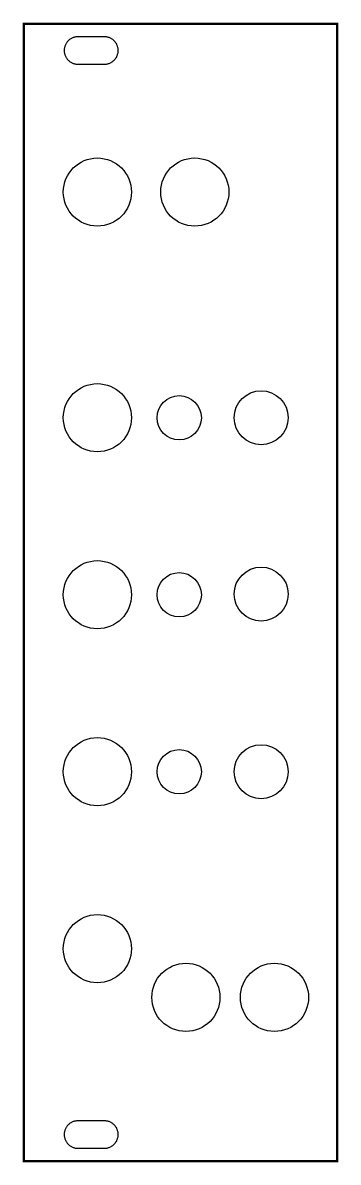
# Model space of a CAD drawing. Header units: millimetres. Extents: x 0 to 36, y -129 to 0.
import ezdxf

# ---------------------------------------------------------------- set-up
doc = ezdxf.new("R2010")
doc.units = ezdxf.units.MM
doc.layers.add('BoardOutLine', color=7, linetype='Continuous', true_color=0xff00ff)
doc.layers.add('Multi-Layer', color=7, linetype='Continuous', true_color=0xc0c0c0)

msp = doc.modelspace()

# ---------------------------------------------------------------- linework, layer by layer
at = {"layer": 'BoardOutLine', "const_width": 0.254}
msp.add_lwpolyline([(5, 0), (35.38, 0), (35.38, -128.5), (0, -128.5), (0, 0), (5, 0)], close=True, dxfattribs=at)
at = {"layer": 'BoardOutLine'}
for centre, radius in [((8.3, -19), 3.85), ((19.3, -19), 3.85), ((8.3, -44.5), 3.85), ((17.55, -44.5), 2.5), ((26.8, -44.5), 3.05), ((8.3, -64.5), 3.85), ((26.8, -64.43), 3.05), ((17.55, -64.5), 2.5), ((8.3, -84.5), 3.85), ((17.55, -84.5), 2.5), ((26.8, -84.5), 3.05), ((8.3, -104.5), 3.85), ((18.3, -110), 3.85), ((28.3, -110), 3.85)]:
    msp.add_circle(centre, radius, dxfattribs=at)
at = {"layer": 'Multi-Layer'}
for points in [[(9.18, -1.45), (9.1, -1.45), (6.1, -1.45), (6.02, -1.45), (5.95, -1.46), (5.87, -1.47), (5.79, -1.48), (5.72, -1.5), (5.64, -1.52), (5.57, -1.54), (5.5, -1.57), (5.43, -1.6), (5.36, -1.64), (5.29, -1.68), (5.23, -1.72), (5.16, -1.76), (5.1, -1.81), (5.05, -1.86), (4.99, -1.92), (4.94, -1.97), (4.89, -2.03), (4.84, -2.1), (4.8, -2.16), (4.76, -2.22), (4.72, -2.29), (4.69, -2.36), (4.66, -2.43), (4.63, -2.51), (4.61, -2.58), (4.59, -2.66), (4.57, -2.73), (4.56, -2.81), (4.55, -2.88), (4.55, -2.96), (4.55, -3.04), (4.55, -3.12), (4.56, -3.19), (4.57, -3.27), (4.59, -3.34), (4.61, -3.42), (4.63, -3.49), (4.66, -3.57), (4.69, -3.64), (4.72, -3.71), (4.76, -3.78), (4.8, -3.84), (4.84, -3.9), (4.89, -3.97), (4.94, -4.03), (4.99, -4.08), (5.05, -4.14), (5.1, -4.19), (5.16, -4.24), (5.23, -4.28), (5.29, -4.32), (5.36, -4.36), (5.43, -4.4), (5.5, -4.43), (5.57, -4.46), (5.64, -4.48), (5.72, -4.5), (5.79, -4.52), (5.87, -4.53), (5.95, -4.54), (6.02, -4.55), (6.1, -4.55), (9.1, -4.55), (9.18, -4.55), (9.25, -4.54), (9.33, -4.53), (9.41, -4.52), (9.48, -4.5), (9.56, -4.48), (9.63, -4.46), (9.7, -4.43), (9.77, -4.4), (9.84, -4.36), (9.91, -4.32), (9.97, -4.28), (10.04, -4.24), (10.1, -4.19), (10.15, -4.14), (10.21, -4.08), (10.26, -4.03), (10.31, -3.97), (10.36, -3.9), (10.4, -3.84), (10.44, -3.78), (10.48, -3.71), (10.51, -3.64), (10.54, -3.57), (10.57, -3.49), (10.59, -3.42), (10.61, -3.34), (10.63, -3.27), (10.64, -3.19), (10.65, -3.12), (10.65, -3.04), (10.65, -2.96), (10.65, -2.88), (10.64, -2.81), (10.63, -2.73), (10.61, -2.66), (10.59, -2.58), (10.57, -2.51), (10.54, -2.43), (10.51, -2.36), (10.48, -2.29), (10.44, -2.22), (10.4, -2.16), (10.36, -2.1), (10.31, -2.03), (10.26, -1.97), (10.21, -1.92), (10.15, -1.86), (10.1, -1.81), (10.04, -1.76), (9.97, -1.72), (9.91, -1.68), (9.84, -1.64), (9.77, -1.6), (9.7, -1.57), (9.63, -1.54), (9.56, -1.52), (9.48, -1.5), (9.41, -1.48), (9.33, -1.47), (9.25, -1.46)], [(9.18, -123.95), (9.1, -123.95), (6.1, -123.95), (6.02, -123.95), (5.95, -123.96), (5.87, -123.97), (5.79, -123.98), (5.72, -124), (5.64, -124.02), (5.57, -124.04), (5.5, -124.07), (5.43, -124.1), (5.36, -124.14), (5.29, -124.18), (5.23, -124.22), (5.16, -124.26), (5.1, -124.31), (5.05, -124.36), (4.99, -124.42), (4.94, -124.47), (4.89, -124.53), (4.84, -124.59), (4.8, -124.66), (4.76, -124.72), (4.72, -124.79), (4.69, -124.86), (4.66, -124.93), (4.63, -125.01), (4.61, -125.08), (4.59, -125.15), (4.57, -125.23), (4.56, -125.31), (4.55, -125.38), (4.55, -125.46), (4.55, -125.54), (4.55, -125.61), (4.56, -125.69), (4.57, -125.77), (4.59, -125.84), (4.61, -125.92), (4.63, -125.99), (4.66, -126.07), (4.69, -126.14), (4.72, -126.21), (4.76, -126.27), (4.8, -126.34), (4.84, -126.4), (4.89, -126.47), (4.94, -126.52), (4.99, -126.58), (5.05, -126.64), (5.1, -126.69), (5.16, -126.73), (5.23, -126.78), (5.29, -126.82), (5.36, -126.86), (5.43, -126.9), (5.5, -126.93), (5.57, -126.96), (5.64, -126.98), (5.72, -127), (5.79, -127.02), (5.87, -127.03), (5.95, -127.04), (6.02, -127.05), (6.1, -127.05), (9.1, -127.05), (9.18, -127.05), (9.25, -127.04), (9.33, -127.03), (9.41, -127.02), (9.48, -127), (9.56, -126.98), (9.63, -126.96), (9.7, -126.93), (9.77, -126.9), (9.84, -126.86), (9.91, -126.82), (9.97, -126.78), (10.04, -126.73), (10.1, -126.69), (10.15, -126.64), (10.21, -126.58), (10.26, -126.52), (10.31, -126.47), (10.36, -126.4), (10.4, -126.34), (10.44, -126.27), (10.48, -126.21), (10.51, -126.14), (10.54, -126.07), (10.57, -125.99), (10.59, -125.92), (10.61, -125.84), (10.63, -125.77), (10.64, -125.69), (10.65, -125.61), (10.65, -125.54), (10.65, -125.46), (10.65, -125.38), (10.64, -125.31), (10.63, -125.23), (10.61, -125.15), (10.59, -125.08), (10.57, -125.01), (10.54, -124.93), (10.51, -124.86), (10.48, -124.79), (10.44, -124.72), (10.4, -124.66), (10.36, -124.59), (10.31, -124.53), (10.26, -124.47), (10.21, -124.42), (10.15, -124.36), (10.1, -124.31), (10.04, -124.26), (9.97, -124.22), (9.91, -124.18), (9.84, -124.14), (9.77, -124.1), (9.7, -124.07), (9.63, -124.04), (9.56, -124.02), (9.48, -124), (9.41, -123.98), (9.33, -123.97), (9.25, -123.96)]]:
    msp.add_lwpolyline(points, close=True, dxfattribs=at)

doc.saveas('drawing.dxf')
